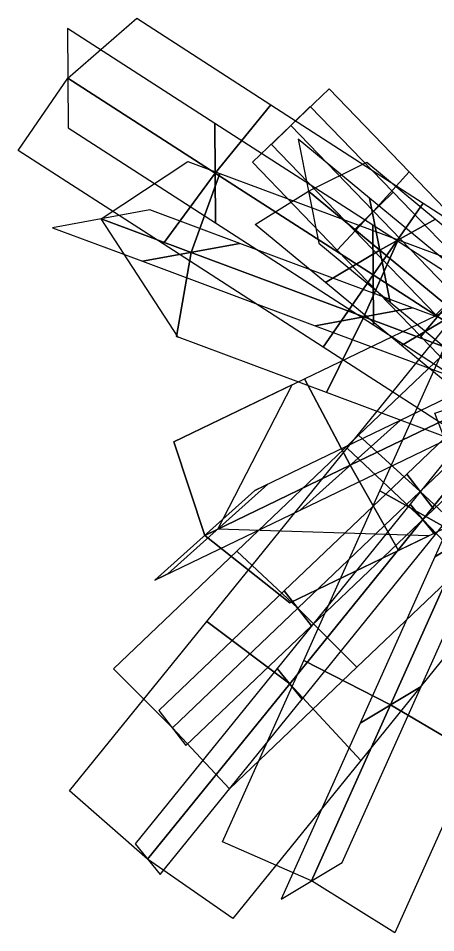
# Model space of a CAD drawing. Header units: metres. Extents: x -1.59 to 1.45, y -1.77 to 1.25.
# Drawn here: x -1.593 to -0.397, y -1.615 to 1.006 of the extents above; entities that cross this region are included whole.
import ezdxf

# ---------------------------------------------------------------- set-up
doc = ezdxf.new("R2010")
doc.units = ezdxf.units.M

msp = doc.modelspace()

# ---------------------------------------------------------------- linework, layer by layer
at = {"layer": 'coconut_palm1_leaves'}
for points in [[(-0.87003, 0.758824, 5.174628), (-1.029184, 0.562615, 5.016379), (-1.451466, 0.835159, 5.290907), (-1.25373, 1.006467, 5.515091)], [(-1.028125, 0.420144, 5.25087), (-1.030242, 0.705085, 4.781888), (-1.452524, 0.977629, 5.056416), (-1.450408, 0.692689, 5.525398)], [(-1.029184, 0.562615, 5.016379), (-1.17837, 0.359972, 4.93265), (-1.593413, 0.627844, 5.282791), (-1.451466, 0.835159, 5.290907)], [(-0.473064, 0.566304, 4.836401), (-0.574996, 0.453125, 4.745423), (-0.812293, 0.698984, 4.807053), (-0.702711, 0.804237, 4.923038)], [(-0.432844, 0.476661, 5.023696), (-0.576625, 0.270529, 4.894856), (-1.029184, 0.562615, 5.016379), (-0.87003, 0.758824, 5.174628)], [(-0.630784, 0.398718, 4.896038), (-0.519208, 0.507532, 4.594808), (-0.756505, 0.753391, 4.656438), (-0.868081, 0.644577, 4.957668)], [(-0.575567, 0.128059, 5.129347), (-0.577684, 0.412999, 4.660365), (-1.030242, 0.705085, 4.781888), (-1.028125, 0.420144, 5.25087)], [(-0.574996, 0.453125, 4.745423), (-0.679035, 0.342129, 4.678731), (-0.922322, 0.594194, 4.764328), (-0.812293, 0.698984, 4.807053)], [(-0.527717, 0.192971, 5.462884), (-0.587135, 0.490824, 5.21526), (-0.791423, 0.659761, 5.493964), (-0.732004, 0.361908, 5.741588)], [(-1.015735, 0.561954, 4.820827), (-1.097783, 0.335479, 4.837571), (-1.355914, 0.431827, 4.135643), (-1.107942, 0.59637, 3.950979)], [(-0.397406, 0.431024, 5.414317), (-0.557426, 0.341897, 5.339072), (-0.761714, 0.510835, 5.617776), (-0.594701, 0.594178, 5.697277)], [(-0.576625, 0.270529, 4.894856), (-0.719725, 0.063958, 4.778571), (-1.17837, 0.359972, 4.93265), (-1.029184, 0.562615, 5.016379)], [(-0.504775, 0.371238, 5.135024), (-0.603502, 0.150989, 5.046524), (-1.097783, 0.335479, 4.837571), (-1.015735, 0.561954, 4.820827)], [(-0.242678, 0.327605, 4.846562), (-0.340874, 0.210556, 4.766752), (-0.574996, 0.453125, 4.745423), (-0.473064, 0.566304, 4.836401)], [(-0.557426, 0.341897, 5.339072), (-0.71272, 0.248862, 5.270806), (-0.914027, 0.415335, 5.558545), (-0.761714, 0.510835, 5.617776)], [(-0.396662, 0.156149, 4.917367), (-0.285086, 0.264962, 4.616138), (-0.519208, 0.507532, 4.594808), (-0.630784, 0.398718, 4.896038)], [(-0.309068, 0.012158, 5.204556), (-0.368487, 0.310011, 4.956931), (-0.587135, 0.490824, 5.21526), (-0.527717, 0.192971, 5.462884)], [(0.021476, 0.183438, 4.985498), (-0.116561, -0.026401, 4.862652), (-0.576625, 0.270529, 4.894856), (-0.432844, 0.476661, 5.023696)], [(-1.23728, 0.309734, 4.986142), (-0.958286, 0.361225, 4.689001), (-1.216417, 0.457572, 3.987073), (-1.495412, 0.406081, 4.284214)], [(-0.340874, 0.210556, 4.766752), (-0.439637, 0.094093, 4.690942), (-0.679035, 0.342129, 4.678731), (-0.574996, 0.453125, 4.745423)], [(-1.097783, 0.335479, 4.837571), (-1.139854, 0.094083, 4.603452), (-1.13483, 0.092208, 3.799415), (-1.355914, 0.431827, 4.135643)], [(-0.182113, 0.252986, 5.154632), (-0.338777, 0.161084, 5.080743), (-0.557426, 0.341897, 5.339072), (-0.397406, 0.431024, 5.414317)], [(-0.115502, -0.168871, 5.097143), (-0.117619, 0.11607, 4.62816), (-0.577684, 0.412999, 4.660365), (-0.575567, 0.128059, 5.129347)], [(-0.004655, 0.184568, 5.036738), (-0.127378, -0.026725, 4.932996), (-0.603502, 0.150989, 5.046524), (-0.504775, 0.371238, 5.135024)], [(-0.742999, 0.125243, 5.195095), (-0.464005, 0.176734, 4.897954), (-0.958286, 0.361225, 4.689001), (-1.23728, 0.309734, 4.986142)], [(-0.338777, 0.161084, 5.080743), (-0.494674, 0.068548, 5.008041), (-0.71272, 0.248862, 5.270806), (-0.557426, 0.341897, 5.339072)], [(-0.603502, 0.150989, 5.046524), (-0.710255, -0.066265, 4.915394), (-1.139854, 0.094083, 4.603452), (-1.097783, 0.335479, 4.837571)], [(-0.116561, -0.026401, 4.862652), (-0.254598, -0.236239, 4.739806), (-0.719725, 0.063958, 4.778571), (-0.576625, 0.270529, 4.894856)], [(-0.244533, 0.227466, 5.018119), (-0.126944, -0.026712, 4.93018), (-0.642074, -0.275026, 4.86242), (-0.773231, -0.027389, 4.921012)], [(-0.112293, -0.026273, 4.8349), (-0.208545, -0.145337, 4.757803), (-0.439637, 0.094093, 4.690942), (-0.340874, 0.210556, 4.766752)], [(-0.314016, 0.18937, 4.852213), (-0.106642, -0.026103, 4.798149), (-0.434047, -0.43034, 5.088909), (-0.650395, -0.225948, 5.132644)], [(-0.266875, -0.05247, 5.081566), (0.01212, -0.00098, 4.784425), (-0.464005, 0.176734, 4.897954), (-0.742999, 0.125243, 5.195095)], [(-0.112218, -0.02627, 4.834412), (-0.2678, -0.119067, 4.760363), (-0.494674, 0.068548, 5.008041), (-0.338777, 0.161084, 5.080743)], [(-0.127378, -0.026725, 4.932996), (-0.2501, -0.238018, 4.829253), (-0.710255, -0.066265, 4.915394), (-0.603502, 0.150989, 5.046524)], [(-0.278813, 0.134514, 4.822173), (-0.100794, -0.025928, 4.760117), (-0.441219, -0.350442, 4.640326), (-0.617998, -0.188819, 4.707224)], [(-0.349586, 0.112611, 4.847948), (-0.106253, -0.026091, 4.795619), (-0.312149, -0.484683, 5.039989), (-0.556709, -0.348714, 5.089911)], [(-0.270397, -0.155528, 5.031857), (0.016508, 0.102104, 4.828502), (-0.498622, -0.14621, 4.760742), (-0.785527, -0.403842, 4.964097)], [(-0.018878, 0.026334, 5.06003), (-0.193628, -0.078517, 4.531207), (-0.399524, -0.537109, 4.775577), (-0.224774, -0.432257, 5.3044)], [(-0.062015, -0.076072, 4.995582), (-0.139573, 0.024217, 4.524652), (-0.479998, -0.300298, 4.404861), (-0.40244, -0.400586, 4.875792)], [(-0.070813, -0.069864, 5.066379), (-0.142471, 0.017658, 4.52992), (-0.469876, -0.386579, 4.82068), (-0.398218, -0.474101, 5.357139)], [(-0.100794, -0.025928, 4.760117), (0.077225, -0.186369, 4.698061), (-0.265925, -0.513481, 4.58164), (-0.441219, -0.350442, 4.640326)], [(-0.106642, -0.026103, 4.798149), (0.100731, -0.241576, 4.744085), (-0.227407, -0.646718, 5.016654), (-0.434047, -0.43034, 5.088909)], [(-0.399736, -0.125645, 4.872252), (-0.107439, -0.026127, 4.803333), (0.113478, -0.603489, 4.858457), (-0.175906, -0.710618, 4.913169)], [(-0.773231, -0.027389, 4.921012), (-0.642074, -0.275026, 4.86242), (-1.058957, -0.475981, 4.425249), (-1.147747, -0.20792, 4.3514)], [(-1.147747, -0.20792, 4.3514), (-1.058957, -0.475981, 4.425249), (-1.021334, -0.457845, 3.527686), (-0.808824, -0.044545, 3.340666)], [(-0.126944, -0.026712, 4.93018), (-0.009356, -0.28089, 4.84224), (-0.503602, -0.519137, 4.747374), (-0.642074, -0.275026, 4.86242)], [(-0.785527, -0.403842, 4.964097), (-0.498622, -0.14621, 4.760742), (-0.915504, -0.347164, 4.323571), (-1.202409, -0.604797, 4.526927)], [(-0.617998, -0.188819, 4.707224), (-0.441219, -0.350442, 4.640326), (-0.792137, -0.684959, 4.587169), (-0.967184, -0.521684, 4.676089)], [(-0.650395, -0.225948, 5.132644), (-0.434047, -0.43034, 5.088909), (-0.815554, -0.901375, 5.186677), (-1.052675, -0.722631, 5.158728)], [(-0.642074, -0.275026, 4.86242), (-0.503602, -0.519137, 4.747374), (-0.814852, -0.669172, 4.20638), (-1.058957, -0.475981, 4.425249)], [(-0.40244, -0.400586, 4.875792), (-0.479998, -0.300298, 4.404861), (-0.830916, -0.634815, 4.351704), (-0.753358, -0.735103, 4.822634)], [(-1.202409, -0.604797, 4.526927), (-0.915504, -0.347164, 4.323571), (-0.877882, -0.329028, 3.426008), (-1.164786, -0.586661, 3.629364)], [(-0.441219, -0.350442, 4.640326), (-0.265925, -0.513481, 4.58164), (-0.623157, -0.854017, 4.548289), (-0.792137, -0.684959, 4.587169)], [(-0.556709, -0.348714, 5.089911), (-0.312149, -0.484683, 5.039989), (-0.526397, -0.961877, 5.239969), (-0.774904, -0.834698, 5.275106)], [(-0.398218, -0.474101, 5.357139), (-0.469876, -0.386579, 4.82068), (-0.851382, -0.857614, 4.918447), (-0.779725, -0.945136, 5.454906)], [(-0.434047, -0.43034, 5.088909), (-0.227407, -0.646718, 5.016654), (-0.612003, -1.121568, 5.03206), (-0.815554, -0.901375, 5.186677)], [(-0.224774, -0.432257, 5.3044), (-0.399524, -0.537109, 4.775577), (-0.613772, -1.014303, 4.975557), (-0.439022, -0.909451, 5.504381)], [(-1.058957, -0.475981, 4.425249), (-0.814852, -0.669172, 4.20638), (-0.417154, -0.477465, 3.285664), (-1.021334, -0.457845, 3.527686)], [(-0.312149, -0.484683, 5.039989), (-0.06883, -0.623417, 4.983783), (-0.284551, -1.103892, 5.166296), (-0.526397, -0.961877, 5.239969)], [(-0.967184, -0.521684, 4.676089), (-0.792137, -0.684959, 4.587169), (-1.151764, -1.027778, 4.652653), (-1.320238, -0.858238, 4.793091)], [(-0.753358, -0.735103, 4.822634), (-0.830916, -0.634815, 4.351704), (-1.190543, -0.977634, 4.417188), (-1.112985, -1.077922, 4.888118)], [(-0.792137, -0.684959, 4.587169), (-0.623157, -0.854017, 4.548289), (-0.98844, -1.202228, 4.663821), (-1.151764, -1.027778, 4.652653)], [(-1.052675, -0.722631, 5.158728), (-0.815554, -0.901375, 5.186677), (-1.22295, -1.404375, 4.930046), (-1.44622, -1.208529, 4.728425)], [(-0.774904, -0.834698, 5.275106), (-0.526397, -0.961877, 5.239969), (-0.752971, -1.466527, 5.360049), (-1.008213, -1.354348, 5.356827)], [(-0.779725, -0.945136, 5.454906), (-0.851382, -0.857614, 4.918447), (-1.258779, -1.360614, 4.661816), (-1.187121, -1.448136, 5.198275)], [(-0.815554, -0.901375, 5.186677), (-0.612003, -1.121568, 5.03206), (-0.978815, -1.57446, 4.59974), (-1.22295, -1.404375, 4.930046)], [(-0.439022, -0.909451, 5.504381), (-0.613772, -1.014303, 4.975557), (-0.840346, -1.518952, 5.095637), (-0.665597, -1.414101, 5.624461)], [(-0.526397, -0.961877, 5.239969), (-0.284551, -1.103892, 5.166296), (-0.514053, -1.615061, 5.244648), (-0.752971, -1.466527, 5.360049)]]:
    msp.add_3dface(points, dxfattribs=at)

doc.saveas('drawing.dxf')
